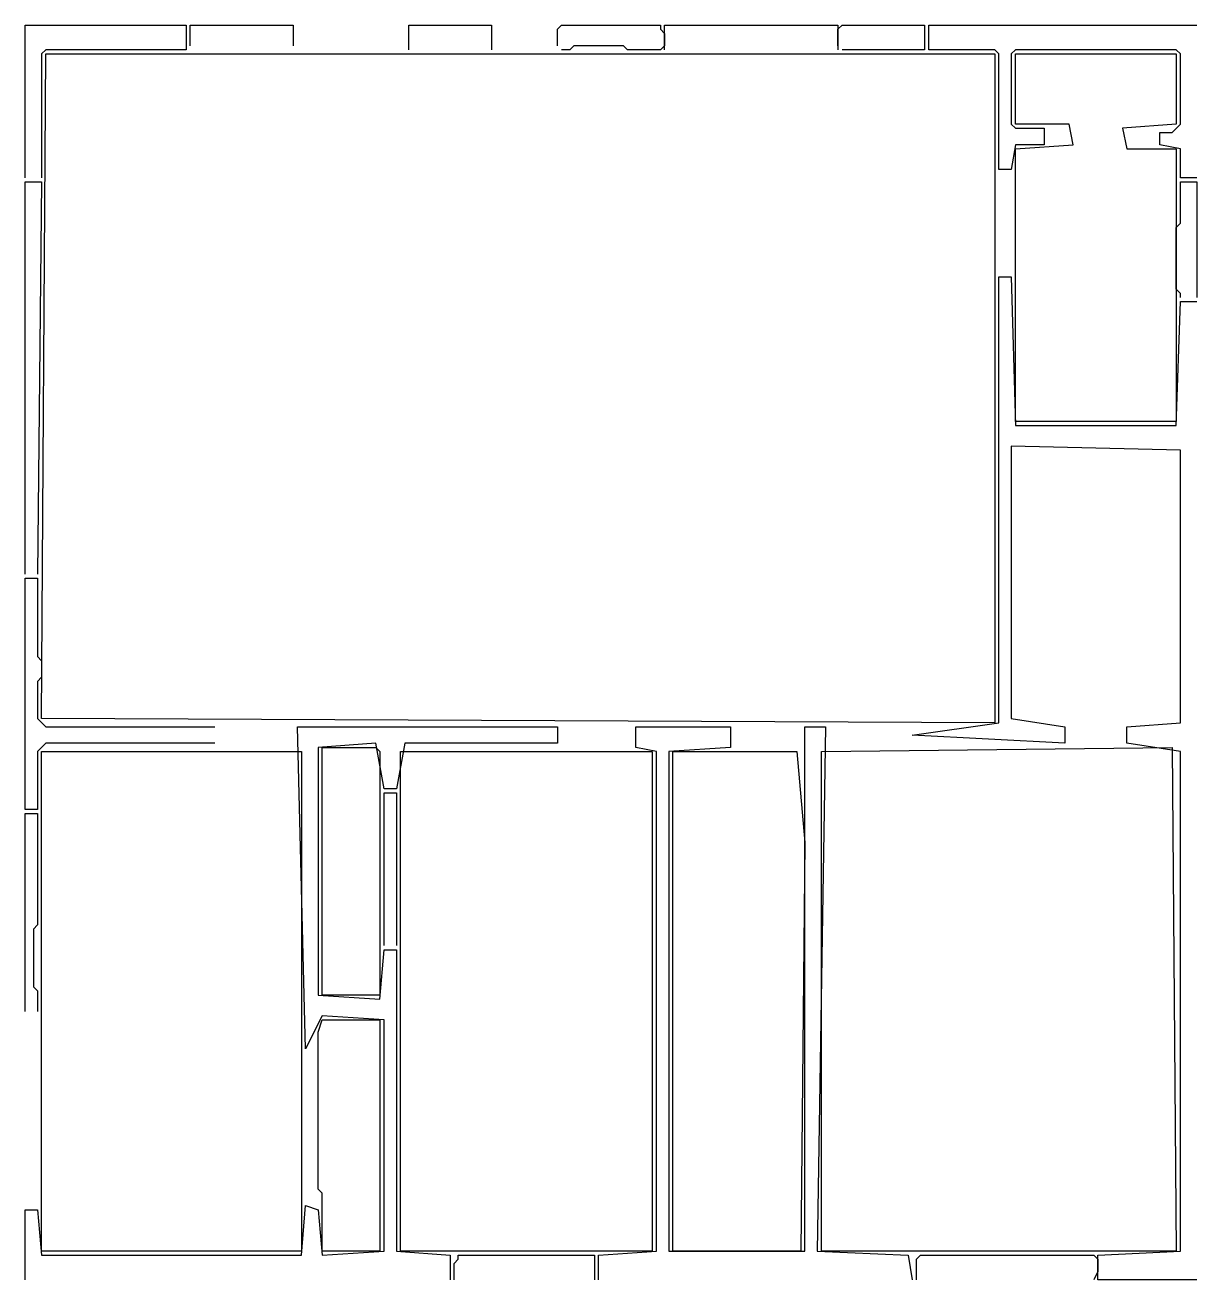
# Model space of a CAD drawing. Header units: metres. Extents: x 11.8 to 40.2, y 8.6 to 39.
import ezdxf

# ---------------------------------------------------------------- set-up
doc = ezdxf.new("R2010")
doc.units = ezdxf.units.M
for name, color, linetype in [('OPENINGS', 1, 'CONTINUOUS'), ('ROOMS', 3, 'CONTINUOUS'), ('WALLS', 7, 'CONTINUOUS')]:
    doc.layers.add(name, color=color, linetype=linetype)

msp = doc.modelspace()

# ---------------------------------------------------------------- linework, layer by layer
at = {"layer": 'OPENINGS'}
for points in [[(15.8, 38.5), (15.8, 39), (18.3, 39), (18.3, 38.5)], [(21.1, 38.4), (21.1, 39), (23.1, 39), (23.1, 38.4)], [(24.7, 38.5), (24.7, 38.9), (24.8, 39), (27.2, 39), (27.2, 38.9), (27.3, 38.8), (27.3, 38.5), (27.2, 38.4), (26.4, 38.4), (26.3, 38.5), (25.1, 38.5), (25, 38.4), (24.8, 38.4)], [(31.5, 38.5), (31.5, 38.9), (31.6, 39), (33.6, 39), (33.6, 38.4), (31.6, 38.4)], [(11.8, 25.7), (11.8, 35.2), (12.2, 35.2), (12.1, 25.7)], [(39.8, 32.4), (39.8, 32.5), (39.7, 32.6), (39.7, 34.1), (39.8, 34.2), (39.8, 35.2), (40.2, 35.2), (40.2, 32.4)], [(20.5, 16.7), (20.5, 20.4), (20.8, 20.4), (20.8, 16.7)], [(11.8, 15.1), (11.8, 19.9), (12.1, 19.9), (12.1, 17.2), (12, 17.1), (12, 15.7), (12.1, 15.6), (12.1, 15.1)], [(22.2, 8.6), (22.2, 9), (22.3, 9.1), (22.3, 9.2), (25.6, 9.2), (25.6, 8.6)], [(33.4, 8.6), (33.4, 9.1), (33.5, 9.2), (37.7, 9.2), (37.8, 9.1), (37.8, 8.8), (37.7, 8.6)]]:
    msp.add_lwpolyline(points, dxfattribs=at)
at = {"layer": 'ROOMS', "color": 3}
for points in [[(12.2, 22.2), (12.3, 38.3), (35.3, 38.3), (35.3, 22.1)], [(35.8, 29.4), (35.8, 36), (37.2, 36.1), (37.1, 36.6), (35.8, 36.6), (35.8, 38.3), (39.7, 38.3), (39.7, 36.6), (38.4, 36.5), (38.5, 36), (39.7, 36), (39.7, 29.4)], [(12.2, 9.3), (12.2, 21.4), (18.5, 21.4), (18.5, 9.3)], [(19, 15.5), (19, 21.5), (20.3, 21.5), (20.4, 21.4), (20.4, 15.5)], [(20.9, 9.3), (20.9, 21.4), (27, 21.4), (27, 9.3)], [(27.5, 9.3), (27.5, 21.4), (30.5, 21.4), (30.7, 19.2), (30.6, 9.3)], [(31.1, 9.3), (31.1, 21.4), (39.6, 21.5), (39.7, 9.3)], [(19, 9.3), (19, 10.7), (18.9, 10.8), (18.9, 14.6), (19, 14.9), (20.4, 14.9), (20.4, 9.3)]]:
    msp.add_lwpolyline(points, close=True, dxfattribs=at)
at = {"layer": 'WALLS'}
for points in [[(11.8, 35.3), (11.8, 39), (15.7, 39), (15.7, 38.4), (12.3, 38.4), (12.2, 38.3), (12.2, 35.3)], [(27.3, 38.4), (27.3, 39), (31.5, 39), (31.5, 38.4)], [(40.2, 35.3), (39.8, 35.3), (39.8, 36), (39.3, 36.1), (39.3, 36.4), (39.6, 36.4), (39.8, 36.6), (39.8, 38.3), (39.7, 38.4), (35.8, 38.4), (35.7, 38.3), (35.7, 36.6), (35.8, 36.5), (36.5, 36.5), (36.5, 36.1), (35.8, 36.1), (35.7, 35.5), (35.4, 35.5), (35.4, 38.3), (35.3, 38.4), (33.7, 38.4), (33.7, 39), (40.2, 39)], [(40.2, 8.6), (37.8, 8.6), (37.8, 9.2), (39.8, 9.3), (39.8, 21.4), (38.5, 21.6), (38.5, 22), (39.8, 22.1), (39.8, 28.7), (35.7, 28.8), (35.7, 22.2), (37, 22), (37, 21.6), (33.3, 21.8), (35.4, 22.1), (35.4, 32.9), (35.7, 32.9), (35.8, 29.3), (39.7, 29.3), (39.8, 32.3), (40.2, 32.3)], [(16.4, 21.6), (12.3, 21.6), (12.1, 21.4), (12.1, 20), (11.8, 20), (11.8, 25.6), (12.1, 25.6), (12.1, 23.7), (12.2, 23.6), (12.2, 23.2), (12.1, 23.1), (12.1, 22.2), (12.3, 22), (16.4, 22)], [(11.8, 8.6), (11.8, 10.3), (12.1, 10.3), (12.2, 9.2), (18.5, 9.2), (18.6, 10.4), (18.9, 10.3), (19, 9.2), (20.5, 9.3), (20.5, 14.9), (19, 15), (18.6, 14.2), (18.4, 22), (24.7, 22), (24.7, 21.6), (21, 21.6), (20.8, 20.5), (20.5, 20.5), (20.3, 21.6), (18.9, 21.5), (18.9, 15.5), (20.4, 15.4), (20.5, 16.6), (20.8, 16.6), (20.8, 9.3), (22.1, 9.2), (22.1, 8.6)], [(25.7, 8.6), (25.7, 9.2), (27.1, 9.3), (27.1, 21.4), (26.6, 21.5), (26.6, 22), (28.9, 22), (28.9, 21.5), (27.4, 21.4), (27.4, 9.3), (30.7, 9.3), (30.7, 22), (31.2, 22), (31, 9.3), (33.2, 9.2), (33.3, 8.6)]]:
    msp.add_lwpolyline(points, dxfattribs=at)

doc.saveas('drawing.dxf')
